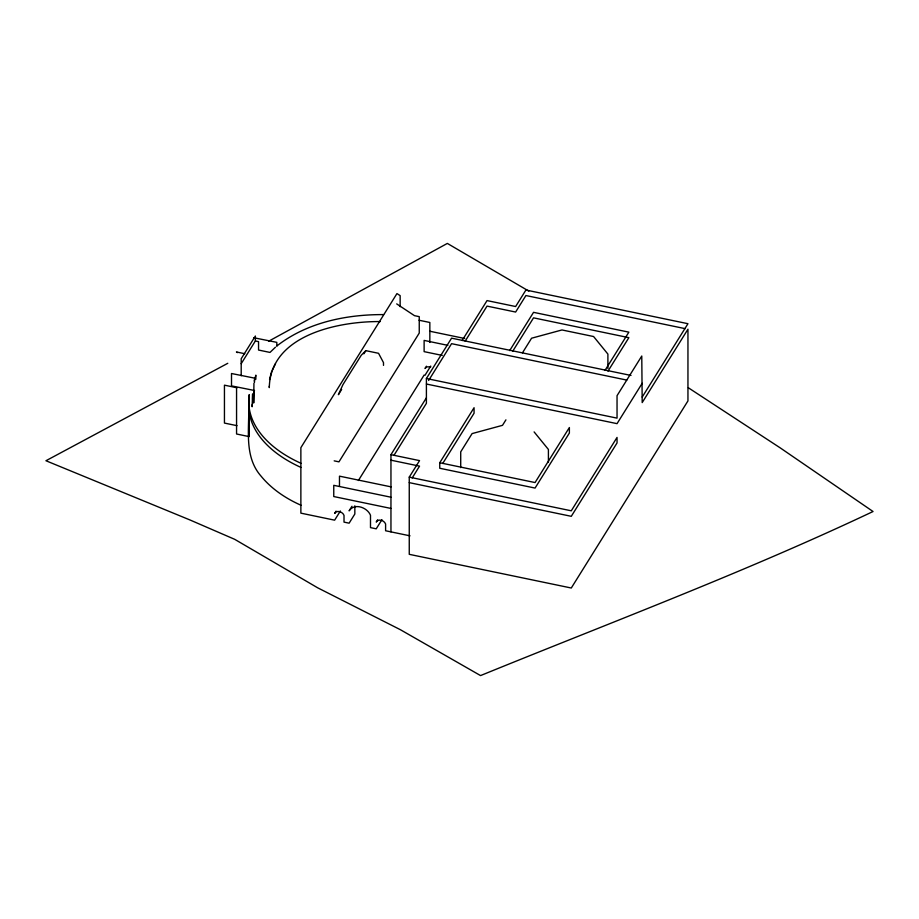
<?xml version="1.0" encoding="UTF-8"?>
<svg xmlns="http://www.w3.org/2000/svg" width="919" height="919" viewBox="0 0 919 919"><rect width="100%" height="100%" fill="white"/><g stroke="black" fill="none" stroke-linecap="round" stroke-linejoin="round"><path stroke-width="1.38" d="M400.144 306.659L400.156 295.631L396.951 293.586L300.869 447.668L300.869 513.147L334.642 520.165L340.363 510.998M253.943 383.154L253.667 403.016L253.943 391.425M252.3 404.314L252.139 406.761L252.61 393.906L252.61 399.42M254.264 381.144L255.838 375.147L255.838 379.283M269.543 379.524L271.622 371.517M272.185 370.403L275.505 363.729M241.203 363.694L255.367 340.972L255.367 336.021L241.203 358.732L241.203 375.756M341.65 389.438L338.387 394.688L342.959 384.59L361.259 355.239L365.842 350.656L378.548 353.298L383.499 362.626L383.499 365.383M363.878 353.804L365.842 350.656M336.067 511.125L334.642 513.411C336.848 509.654 342.753 511.814 344.016 515.364L344.016 522.118L349.117 523.175L354.837 514.008L354.837 505.795M426.427 366.21L425.003 368.508L426.83 366.83L430.701 366.934M358.376 480.522L424.118 375.078L425.003 375.262L430.724 366.084M393.964 455.353L426.405 403.326L426.405 378.513L451.574 338.158L630.985 375.446M428.633 380.466L451.574 343.672L626.781 380.087M351.977 506.266L349.117 510.849C354.378 502.67 367.382 507.426 370.495 515.295L370.495 527.621L376.227 528.816L381.948 519.649M390.954 531.871L390.954 454.675L426.405 397.812M462.131 340.524L487.036 300.593L515.628 306.532L525.921 290.025L687.952 323.706L642.197 397.077M465.152 341.19L487.036 306.107L515.628 312.046L525.921 295.539L685.16 328.646M377.652 519.763L376.227 522.061C378.433 518.305 384.337 520.453 385.601 524.002L385.601 530.757L410.012 535.834M426.405 378.513L617.04 418.134L617.04 395.687L641.772 356.021L642.197 402.591L687.952 329.22L687.952 400.902L571.285 588.011L409.254 554.329L409.254 477.122L419.546 460.614L390.954 454.675M412.194 477.926L419.546 466.128L390.954 460.189M439.753 462.751L535.065 482.555L569.378 427.53L569.378 433.044L535.065 488.069L439.753 468.265L439.753 462.751L474.066 407.714L474.066 413.228L442.728 463.475M509.677 350.61L533.548 312.334L628.86 332.15L604.989 370.426M512.653 351.345L533.548 317.848L628.86 337.664L607.976 371.161M522.474 352.816L531.573 338.215L561.98 329.955L593.582 336.526L607.896 354.079L607.896 368.416M505.921 419.857L502.498 425.336L472.09 433.596L460.718 451.849L460.718 467.622M642.197 383.292L617.04 423.648L426.405 384.027M275.424 347.221L270.002 352.425L258.549 350.047L258.549 341.638L255.367 340.972M277.389 345.555C307.337 322.431 346.383 314.424 383.556 314.597M268.658 341.225L447.346 243.42L528.862 291.128M227.774 363.304L45.95 460.741L189.957 519.959L234.701 539.327L317.664 587.804L400.328 629.676L480.545 675.58C611.813 622.037 744.849 572.181 873.05 511.515L780.197 447.863L688.342 387.772M380.259 321.57C338.502 321.225 270.312 334.907 269.29 387.623L269.29 386.244M253.805 337.744L276.814 342.362L276.814 346.486M254.517 390.506L231.508 385.888L231.508 373.516L254.517 378.123L254.517 382.258M419.041 320.237L429.839 322.477L429.839 342.465M429.839 331.242L464.715 338.491M447.84 345.349L424.118 340.409L424.118 351.644L442.257 355.412M244.787 353.712L236.413 351.966L237.435 352.632M237.01 387.772L224.443 385.164L224.443 423.073L237.01 425.681M334.183 460.856L338.95 461.855L419.248 333.08L419.248 316.653L414.48 315.665L396.698 303.89M409.254 477.122L571.285 510.803L617.04 437.433L617.04 442.947L571.285 516.317L409.254 482.636M391.092 486.875L339.479 476.157L339.479 485.979M390.954 497.213L333.758 485.324L333.758 496.547L390.954 508.437M301.099 505.278C285.855 498.546 271.565 489.011 260.95 476.019C244.167 456.881 249.164 429.977 248.762 406.795M534.111 431.907L548.413 449.46L548.413 462.36M236.562 387.807L236.562 433.998L249.267 436.64L249.267 394.584A135.851 78.425 0 0 0 301.007 463.302M301.007 467.438A135.851 78.425 0 0 1 249.267 398.72"/></g></svg>
